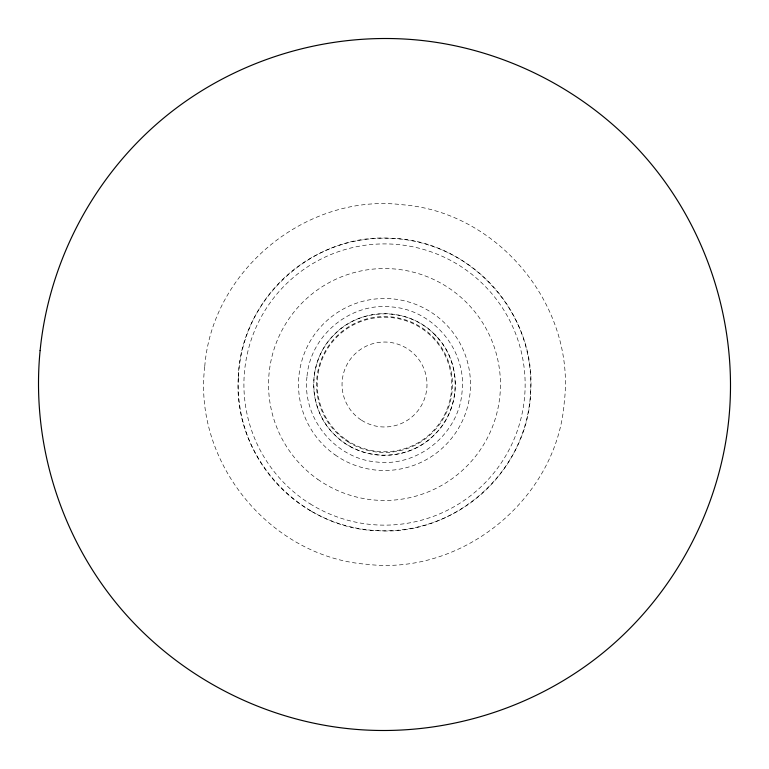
<?xml version="1.0" encoding="UTF-8"?>
<svg xmlns="http://www.w3.org/2000/svg" width="769" height="769" viewBox="0 0 769 769"><rect width="100%" height="100%" fill="white"/><g stroke="black" fill="none" stroke-linecap="round" stroke-linejoin="round"><path stroke-width="0.58" stroke-dasharray="3.85 2.88" d="M434.581 334.419C408.493 306.985 360.507 306.985 334.419 334.419C306.985 360.507 306.985 408.493 334.419 434.581C360.507 462.015 408.493 462.015 434.581 434.581C462.015 408.493 462.015 360.507 434.581 334.419L439.483 339.86M238.313 377.973C232.882 455.988 299.775 529.159 377.973 530.687C455.988 536.118 529.159 469.225 530.687 391.027C536.118 313.012 469.225 239.841 391.027 238.313C313.012 232.882 239.841 299.775 238.313 377.973M204.727 366.794C193.048 462.65 270.496 557.035 366.794 564.273C462.65 575.962 557.035 498.504 564.273 402.206C575.962 306.35 498.504 211.965 402.206 204.727C306.35 193.038 211.965 270.496 204.727 366.794M306.975 376.868C301.938 418.201 335.342 458.901 376.868 462.025C418.201 467.062 458.901 433.658 462.025 392.132C467.062 350.799 433.658 310.099 392.132 306.975C350.799 301.938 310.099 335.342 306.975 376.868M345.771 439.493A67.259 67.259 0 0 0 451.49 390.546A67.259 67.259 0 0 0 356.239 323.461A67.259 67.259 0 0 0 345.771 439.493M349.088 445.828A70.815 70.815 0 0 0 455.315 384.5A70.815 70.815 0 0 0 349.088 323.172A70.815 70.815 0 0 0 349.088 445.828M347.809 441.714A67.96 67.96 0 0 0 452.393 387.701A67.96 67.96 0 0 0 353.336 324.134A67.96 67.96 0 0 0 347.809 441.714M361.574 420.259A42.478 42.478 0 0 0 426.939 386.499A42.478 42.478 0 0 0 365.015 346.771A42.478 42.478 0 0 0 361.574 420.259M311.33 511.231A146.331 146.331 0 0 0 530.831 384.5A146.331 146.331 0 0 0 311.33 257.769A146.331 146.331 0 0 0 311.33 511.231M310.128 503.849A140.621 140.621 0 0 0 525.064 389.297A140.621 140.621 0 0 0 318.385 260.431A140.621 140.621 0 0 0 310.128 503.849M317.732 479.308A115.956 115.956 0 0 0 499.985 394.92A115.956 115.956 0 0 0 335.784 279.272A115.956 115.956 0 0 0 317.732 479.308M334.986 454.815A85.993 85.993 0 0 0 470.147 392.228A85.993 85.993 0 0 0 348.367 306.466A85.993 85.993 0 0 0 334.986 454.815"/><path stroke-width="1.15" d="M40.113 350.577C31.241 440.916 59.434 533.849 117.003 604.03C174.601 674.182 260.249 719.957 350.577 728.887C440.916 737.759 533.849 709.566 604.03 651.997C674.182 594.399 719.957 508.751 728.887 418.423C737.759 328.084 709.566 235.151 651.997 164.97C594.399 94.818 508.751 49.043 418.423 40.113C328.084 31.241 235.151 59.434 164.97 117.003C94.818 174.601 49.043 260.249 40.113 350.577"/></g></svg>
